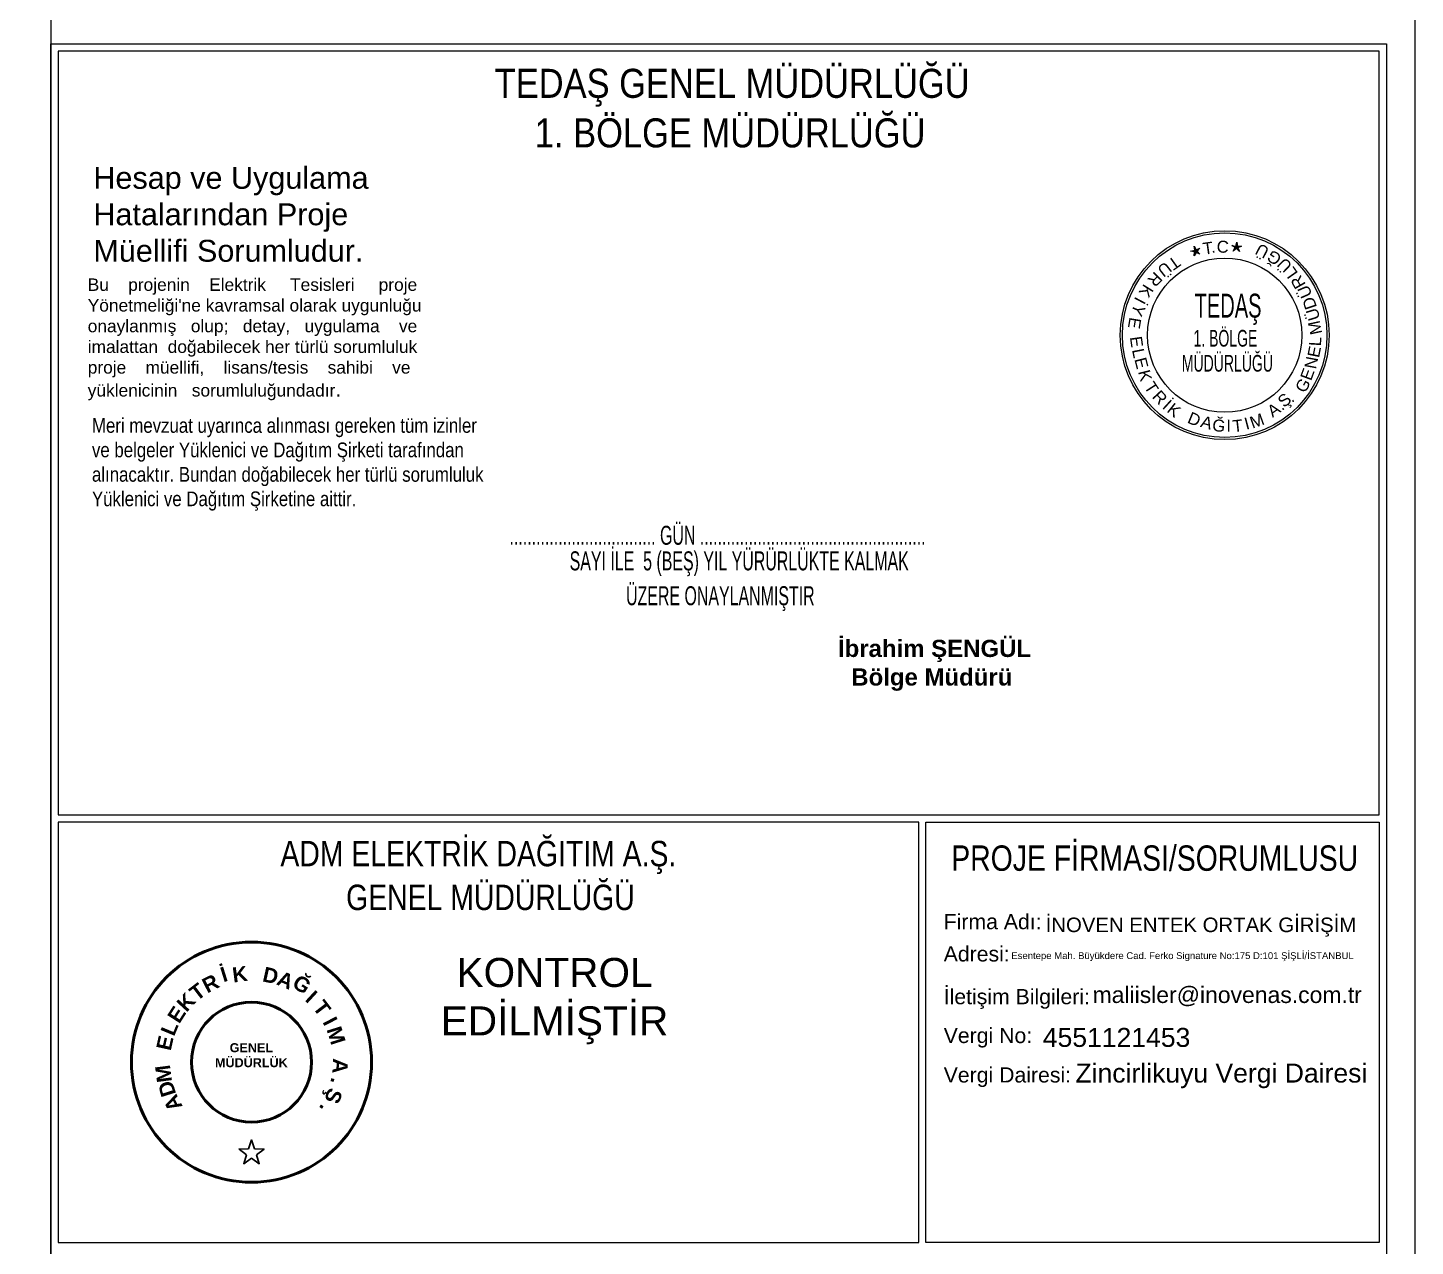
# Model space of a CAD drawing. Header units: millimetres. Extents: x 614452 to 616952, y 4151662 to 4153442.
# Drawn here: x 616761.2 to 616952.3, y 4151778.8 to 4151946.7 of the extents above; entities that cross this region are included whole.
import ezdxf
from ezdxf.enums import TextEntityAlignment as Align

# ---------------------------------------------------------------- set-up
doc = ezdxf.new("R2010")
doc.units = ezdxf.units.MM
doc.layers.add('ANTET', color=7, linetype='Continuous')
doc.layers.add('ANTET_RASTER', color=7, linetype='Continuous')
doc.styles.get("Standard").update_dxf_attribs({"font": 'Arial'})
doc.styles.add('style1', font='ARIALN.TTF')

# ---------------------------------------------------------------- blocks, each defined once
blk = doc.blocks.new('ss')
at = {"lineweight": 30}
for points in [[(1924.49142951524, 920.161255748787), (1922.386280094129, 921.7152887049392), (1925.00281940471, 921.7351519926838)], [(1925.00281940471, 921.7351519926838), (1925.830265627375, 924.2174906606765), (1926.657711850038, 921.7351519926838)], [(1926.657711850038, 921.7351519926838), (1929.274251160617, 921.7152887049392), (1927.169101739507, 920.161255748787)], [(1925.830265627375, 919.1885343752929), (1923.701765511066, 917.6666408938404), (1924.49142951524, 920.161255748787)], [(1927.169101739507, 920.161255748787), (1927.958765743681, 917.6666408938399), (1925.830265627375, 919.1885343752929)]]:
    blk.add_lwpolyline(points, dxfattribs=at)
at = {"lineweight": 50}
for radius in [33.09784890656459, 16.54892445328229]:
    blk.add_circle((1925.830265627375, 945.6583402012052), radius, dxfattribs=at)
at = {"char_height": 4.137231113320574, "attachment_point": 1}
for s, insert, width, rotation in [('\\pxqc;{\\fArial|b1|i0|c162|p34;İ}', (1915.993496821927, 971.3409697935513), 3.367759523486439, 17.402165930210693), ('\\pxqc;{\\fArial|b1|i0|c162|p34;K}', (1920.692674550231, 971.7480237884492), 3.367759523486439, 7.402165930210712), ('\\pxqc;{\\fArial|b1|i0|c162|p34;D}', (1929.925706523398, 971.9317829833308), 3.367759523486439, 347.4021659302107), ('\\pxqc;{\\fArial|b1|i0|c162|p34;T}', (1908.33613944669, 965.6838734258849), 3.367759523486439, 37.4021659302107), ('\\pxqc;{\\fArial|b1|i0|c162|p34;R}', (1912.079311883736, 968.4174637102246), 3.367759523486439, 27.402165930210714), ('\\pxqc;{\\fArial|b1|i0|c162|p34;A}', (1934.425823033934, 970.8214645030289), 3.367759523486439, 337.4021659302107), ('\\pxqc;{\\fArial|b1|i0|c162|p34;Ğ}', (1939.43239500365, 969.763517216164), 3.367759523486439, 327.4021659302107), ('\\pxqc;{\\fArial|b1|i0|c162|p34;K}', (1905.124517181188, 962.3418174479225), 3.367759523486439, 47.40216593021069), ('\\pxqc;{\\fArial|b1|i0|c162|p34;I}', (1942.513742874091, 966.3640886473913), 3.367759523486439, 317.4021659302107), ('\\pxqc;{\\fArial|b1|i0|c162|p34;E}', (1902.54202860461, 958.4928424560649), 3.367759523486439, 57.4021659302107), ('\\pxqc;{\\fArial|b1|i0|c162|p34;T}', (1945.855798852054, 963.15246638189), 3.367759523486439, 307.4021659302107), ('\\pxqc;{\\fArial|b1|i0|c162|p34;L}', (1900.667141325551, 954.2538976077649), 3.367759523486439, 67.40216593021069), ('\\pxqc;{\\fArial|b1|i0|c162|p34;I}', (1948.589389136393, 959.4092939448433), 3.367759523486439, 297.4021659302107), ('\\pxqc;{\\fArial|b1|i0|c162|p34;E}', (1899.556822845248, 949.7537810972294), 3.367759523486439, 77.40216593021071), ('\\pxqc;{\\fArial|b1|i0|c162|p34;M}', (1950.631454969584, 955.2483057366144), 3.367759523486439, 287.4021659302107), ('\\pxqc;{\\fArial|b1|i0|c162|p34;M}', (1899.74058204013, 940.5207491240621), 3.367759523486439, 97.4021659302107), ('\\pxqc;{\\fArial|b1|i0|c162|p34;A}', (1952.415721625871, 946.1874537149502), 3.367759523486439, 267.4021659302107), ('\\pxqc;{\\fArial|b1|i0|c162|p34;.}', (1952.103708409499, 941.5628993051819), 3.36775952348637, 257.4021659302107), ('\\pxqc;{\\fArial|b1|i0|c162|p34;D}', (1901.029076285165, 936.0683746657965), 3.367759523486439, 107.4021659302107), ('\\pxqc;{\\fArial|b1|i0|c162|p34;A}', (1903.071142118355, 931.9073864575685), 3.367759523486439, 117.40216593021069), ('\\pxqc;{\\fArial|b1|i0|c162|p34;Ş}', (1950.993389929197, 937.062782794646), 3.367759523486401, 247.4021659302107), ('\\pxqc;{\\fArial|b1|i0|c162|p34;.}', (1949.118502650138, 932.823837946346), 3.367759523486439, 237.40216593021069)]:
    blk.add_mtext(s, dxfattribs=dict(at, insert=insert, width=width, rotation=rotation))
at = {"attachment_point": 1}
for s, insert, char_height, width in [('{\\pxqc;\\fArial|b0|i0|c0|p0;KONTROL EDİLMİŞTİR}', (1964.349080861454, 974.3828966451442), 8, 89.98557759614059), ('\\pxqc;{\\fArial|b1|i0|c162|p34;GENEL\\PMÜDÜRLÜK}', (1911.644012920049, 950.891606165676), 2.482338667992345, 28.29221557055054)]:
    blk.add_mtext(s, dxfattribs=dict(at, insert=insert, char_height=char_height, width=width))
blk = doc.blocks.new('SDFDS')
at = {"layer": 'ANTET_RASTER'}
h = blk.add_hatch(color=1, dxfattribs=at)
h.dxf.hatch_style = 1
h.paths.add_polyline_path([(403.8130183998088, 92.08691945704862), (403.8511093804292, 92.1280823517908), (403.7993483829709, 92.10591663310757), (403.7700414401143, 92.15590890071861), (403.7781378509687, 92.10101538682851), (403.7219707234703, 92.08849867497663), (403.7767566365674, 92.07630454819234), (403.7700434804892, 92.02175010475719), (403.7985193376943, 92.07043118119923), (403.8499751359351, 92.04755225376847)])
h = blk.add_hatch(color=1, dxfattribs=at)
h.dxf.hatch_style = 1
h.paths.add_polyline_path([(404.3732367544296, 92.132510045776), (404.4236344280256, 92.15711454138739), (404.3673608263291, 92.15516474788211), (404.3581134466543, 92.21237147554288), (404.3458132094055, 92.15826460075284), (404.288920568965, 92.16690414649969), (404.3355903110614, 92.13572517643065), (404.3096051550659, 92.08728938975456), (404.3537567667468, 92.12238008414907), (404.3934582217489, 92.08244339720966)])
at = {"color": 0}
for radius in [1.43912073602049, 1.409799325485321, 1.062901064831598]:
    blk.add_circle((404.1913662487784, 90.9291996698367), radius, dxfattribs=at)
at = {"layer": 'ANTET_RASTER', "color": 1}
for points in [[(403.7219707234703, 92.08849867497663), (403.7781378509687, 92.10101538682851), (403.7700414401143, 92.15590890071861), (403.7993483829709, 92.10591663310757), (403.8511093804292, 92.1280823517908), (403.8130183998088, 92.08691945704862), (403.8499751359351, 92.04755225376847), (403.7985193376943, 92.07043118119923), (403.7700434804892, 92.02175010475719), (403.7767566365674, 92.07630454819234), (403.7219707234703, 92.08849867497663)], [(404.288920568965, 92.16690414649969), (404.3458132094055, 92.15826460075284), (404.3581134466543, 92.21237147554288), (404.3673608263291, 92.15516474788211), (404.4236344280256, 92.15711454138739), (404.3732367544296, 92.132510045776), (404.3934582217489, 92.08244339720966), (404.3537567667468, 92.12238008414907), (404.3096051550659, 92.08728938975456), (404.3355903110614, 92.13572517643065), (404.288920568965, 92.16690414649969)]]:
    blk.add_lwpolyline(points, dxfattribs=at)
at = {"layer": 'ANTET', "color": 0, "width": 0.6}
for s, height, p in [('TEDAŞ', 0.3293136000000001, (403.7782953719878, 91.1721243119423)), ('1. BÖLGE', 0.23051952, (403.761282807931, 90.77168868968508)), ('MÜDÜRLÜĞÜ', 0.23051952, (403.6007445119056, 90.42699064229313))]:
    blk.add_text(s, height=height, dxfattribs=at).set_placement(p)
at = {"layer": 'ANTET_RASTER', "color": 0}
for s, height, rotation, p in [('T', 0.1646568, 8.199033849737086, (403.9724304602755, 92.04720990139066)), ('C', 0.1646568, 356.3792046731338, (404.1594022778818, 92.0669278620503)), ('Ü', 0.1646567999999999, 152.2643433521882, (404.7466113259469, 92.16313734386586)), ('T', 0.1646568, 215.7183369625308, (403.4471620363506, 91.99097696684767)), ('.', 0.1646568, 8.199033849737086, (404.0409123583445, 92.06612252277358)), ('Ğ', 0.1646567999999999, 145.5218168736299, (404.9185552072591, 92.06469642889891)), ('Ü', 0.1646567999999999, 135.7938329285188, (405.0743020549975, 91.95335964838888)), ('R', 0.1646568, 225.8060562745121, (403.1726227948427, 91.75448411655606)), ('Ü', 0.1646568, 218.0347096897071, (403.3124594645342, 91.9010701983652)), ('L', 0.1646567999999999, 125.2329736194051, (405.1717047694572, 91.83561898576521)), ('K', 0.1646568, 237.8928031040053, (403.0407147094859, 91.58085452618128)), ('R', 0.1646567999999999, 119.6319743013784, (405.2733697571445, 91.70042092839)), ('Ü', 0.1646567999999999, 113.4858885093335, (405.370678340538, 91.56037066315673)), ('İ', 0.1646568, 242.0951655849064, (402.9511646340208, 91.44352182388398)), ('D', 0.1646567999999999, 108.0589753003476, (405.4383907778166, 91.39446492064769)), ('Y', 0.1646568, 246.2214838316733, (402.924516332941, 91.30668851848854)), ('Ü', 0.1646567999999999, 106.8897422262298, (405.4857947829132, 91.23900012990188)), ('E', 0.1646568, 260.5880921925574, (402.869597709498, 91.1081582378775)), ('M', 0.1646567999999999, 102.3081970109548, (405.5164131457536, 91.0495600272764)), ('E', 0.1646568, 278.0543316766165, (402.8955955881066, 90.82663526913629)), ('L', 0.1646567999999999, 86.37284730329014, (405.5208397870291, 90.83740744608023)), ('L', 0.1646568, 281.2458961276751, (402.926235436781, 90.66521688546318)), ('N', 0.1646567999999999, 79.41087092053084, (405.4650174892857, 90.53595631841213)), ('E', 0.1646567999999999, 78.7071237336203, (405.5051091995921, 90.6853581154377)), ('E', 0.1646568, 284.3134016099986, (402.9647050291975, 90.52432215098808)), ('K', 0.1646568, 284.3134016099986, (403.0156075162074, 90.35311028957352)), ('E', 0.1646567999999999, 69.7576270486596, (405.4077840012917, 90.36347525579883)), ('T', 0.1646568, 302.8247904177826, (403.1127413891393, 90.16121506493404)), ('G', 0.1646567999999999, 61.89878053630154, (405.3406104608243, 90.19950589550677)), ('R', 0.1646568, 312.9116577609426, (403.2390725586313, 90.01516716226445)), ('İ', 0.1646568, 317.771031751412, (403.3445203490892, 89.91134584699394)), ('Ş', 0.1646567999999999, 41.69100119298592, (405.0693544552537, 89.9739057893244)), ('K', 0.1646568, 321.2967520836077, (403.4425919061623, 89.83295360360171)), ('D', 0.1646568, 337.4306611362285, (403.7412430920683, 89.69533032952035)), ('A', 0.1646567999999999, 35.17557125739288, (404.9139737327226, 89.83327140896252)), ('.', 0.1646567999999999, 35.17557125739288, (405.0046861720158, 89.90172018725657)), ('.', 0.1646567999999999, 35.17557125739288, (405.1410279283641, 90.01185865536077)), ('A', 0.1646568, 344.0697966708478, (403.9208334269023, 89.6470208592528)), ('Ğ', 0.1646567999999999, 353.0014911656443, (404.1014421125806, 89.60180021668712)), ('I', 0.1646567999999999, 0.4880663808743406, (404.2468958589654, 89.59863918323478)), ('T', 0.1646567999999999, 6.15842762699832, (404.3789903335577, 89.59990984798638)), ('I', 0.1646567999999999, 14.82076341984261, (404.5175448460465, 89.63332897687113)), ('M', 0.1646567999999999, 19.70705160632681, (404.6638126171299, 89.6720233234767))]:
    blk.add_text(s, height=height, rotation=rotation, dxfattribs=at).set_placement(p, align=Align.CENTER)

msp = doc.modelspace()

# ---------------------------------------------------------------- linework, layer by layer
at = {"color": 5}
msp.add_lwpolyline([(616952.340303037, 4151662.5), (616952.340303037, 4152224.384524011), (616764.340303037, 4152224.384524011), (616764.340303037, 4151662.5)], close=True, dxfattribs=at)
msp.add_lwpolyline([(616952.340303037, 4151662.5), (616952.340303037, 4152224.384524011), (616764.340303037, 4152224.384524011), (616764.340303037, 4151662.5)], close=True)
at = {"layer": 'ANTET', "flags": 128}
msp.add_lwpolyline([(614452.5, 4151777.5), (614452.5, 4152542.5), (616764.340303037, 4152542.5), (616764.340303037, 4151662.5), (614452.5, 4151662.5)], close=True, dxfattribs=at)
at = {"layer": 'ANTET', "color": 7, "linetype": 'ByBlock', "flags": 128}
for points in [[(616764.340303037, 4151662.5), (616764.340303037, 4151944.500043), (616948.3742530369, 4151944.500043), (616948.3742530369, 4151662.5)], [(616884.9031780369, 4151837.218358), (616947.368603037, 4151837.218358), (616947.367959537, 4151779.293950428), (616884.9025345369, 4151779.293950428)]]:
    msp.add_lwpolyline(points, close=True, dxfattribs=at)
for points in [[(616765.3459530369, 4151838.224008), (616947.368603037, 4151838.224008), (616947.368603037, 4151943.494393), (616765.3459530369, 4151943.494393), (616765.3459530369, 4151838.224008)], [(616765.3459530369, 4151779.293950428), (616883.9302060369, 4151779.293950428), (616883.9302060369, 4151837.218358), (616765.3459530369, 4151837.218358), (616765.3459530369, 4151779.293950428)]]:
    msp.add_lwpolyline(points, dxfattribs=at)

# ---------------------------------------------------------------- block references
at = {"color": 1, "xscale": 10, "yscale": 10, "zscale": 10}
msp.add_blockref('SDFDS', (612884.1681902143, 4150995.052166979), dxfattribs=at)
at = {"layer": 'ANTET_RASTER', "xscale": 0.5, "yscale": 0.5, "zscale": 0.5}
msp.add_blockref('ss', (615829.0721005771, 4151331.3317905), dxfattribs=at)

# ---------------------------------------------------------------- texts
at = {"layer": 'ANTET', "color": 0, "width": 0.6}
for s, p in [('................................. GÜN ...................................................', (616827.5363304111, 4151875.460377105)), ('SAYI İLE  5 (BEŞ) YIL YÜRÜRLÜKTE KALMAK', (616835.8238929698, 4151871.931877305)), ('ÜZERE ONAYLANMIŞTIR', (616843.5981355461, 4151867.129493603))]:
    msp.add_text(s, height=2.61954, dxfattribs=at).set_placement(p)
at = {"layer": 'ANTET', "color": 7}
for s, p in [('Firma Adı:', (616887.3643914417, 4151822.484024317)), ('Adresi:', (616887.3643914417, 4151818.035872317)), ('İletişim Bilgileri:', (616887.3643914417, 4151812.144251317)), ('Vergi No:', (616887.3643914417, 4151806.794651317)), ('Vergi Dairesi:', (616887.3643914417, 4151801.359915317))]:
    msp.add_text(s, height=2.093436, dxfattribs=at).set_placement(p)
at = {"layer": 'ANTET', "color": 1}
for s, height, p in [('İNOVEN ENTEK ORTAK GİRİŞİM ', 2.004823781428427, (616901.419184234, 4151822.08272015)), ('Esentepe Mah. Büyükdere Cad. Ferko Signature No:175 D:101 ŞİŞLİ/İSTANBUL', 0.9408093711860228, (616896.6767636553, 4151818.367707601)), ('maliisler@inovenas.com.tr', 2.262376216821767, (616907.8791640869, 4151812.316217042)), ('4551121453', 2.616795, (616901.0197516719, 4151806.263770164)), ('Zincirlikuyu Vergi Dairesi', 2.616795, (616905.5179822143, 4151801.351096909))]:
    msp.add_text(s, height=height, dxfattribs=at).set_placement(p)
at = {"layer": 'ANTET_RASTER', "color": 0, "linetype": 'Continuous', "lineweight": 20}
for s, height, width, p in [('TEDAŞ GENEL MÜDÜRLÜĞÜ', 4, 0.85, (616858.2154931589, 4151939.055362587)), ('1. BÖLGE MÜDÜRLÜĞÜ', 4, 0.85, (616857.9404421588, 4151932.227758668)), ('ADM ELEKTRİK DAĞITIM A.Ş.', 3.5, 0.8, (616823.2442607608, 4151832.905298236)), ('PROJE FİRMASI/SORUMLUSU', 3.5, 0.8, (616916.4388814147, 4151832.281009289)), ('GENEL MÜDÜRLÜĞÜ', 3.5, 0.8, (616824.9067612608, 4151826.871966236))]:
    msp.add_text(s, height=height, dxfattribs=dict(at, width=width)).set_placement(p, align=Align.MIDDLE_CENTER)
at = {"layer": 'ANTET_RASTER', "color": 0, "attachment_point": 1}
for s, insert, char_height in [('Hesap ve Uygulama \\PHatalarından Proje \\PMüellifi Sorumludur.', (616770.1950316903, 4151927.539426237), 3.015199687500001), ('{\\fArial|b1|i0|c162|p34;İbrahim ŞENGÜL\\P  Bölge Müdürü\\P\\fArial|b0|i0|c162|p34;\\L   }', (616872.7911588589, 4151862.365645998), 2.364862500000001)]:
    msp.add_mtext_dynamic_manual_height_columns(s, width=241.7785131045457, gutter_width=10, heights=[72.24516819344115], dxfattribs=dict(at, insert=insert, char_height=char_height))
at = {"layer": 'ANTET_RASTER', "color": 0, "insert": (616769.4179625978, 4151912.164560061), "char_height": 2.0219574375, "width": 46.40967935060615, "attachment_point": 1}
msp.add_mtext("{\\H0.84572x;\\C1;Bu    projenin    Elektrik     Tesisleri     proje \\PYönetmeliği'ne kavramsal olarak uygunluğu \\Ponaylanmış   olup;   detay,   uygulama    ve \\Pimalattan  doğabilecek her türlü sorumluluk \\Pproje    müellifi,    lisans/tesis    sahibi    ve \\Pyüklenicinin   sorumluluğundadır\\H1.1824x;.\\L   }", dxfattribs=at)
at = {"layer": 'ANTET_RASTER', "color": 0, "insert": (616770.0042977233, 4151892.916245977), "char_height": 2.0219574375, "attachment_point": 1, "style": 'style1'}
msp.add_mtext_dynamic_manual_height_columns('Meri mevzuat uyarınca alınması gereken tüm izinler\\Pve belgeler Yüklenici ve Dağıtım Şirketi tarafından\\Palınacaktır. Bundan doğabilecek her türlü sorumluluk \\PYüklenici ve Dağıtım Şirketine aittir.', width=169.244959173182, gutter_width=7, heights=[50.57161773540879], dxfattribs=at)

doc.saveas('drawing.dxf')
